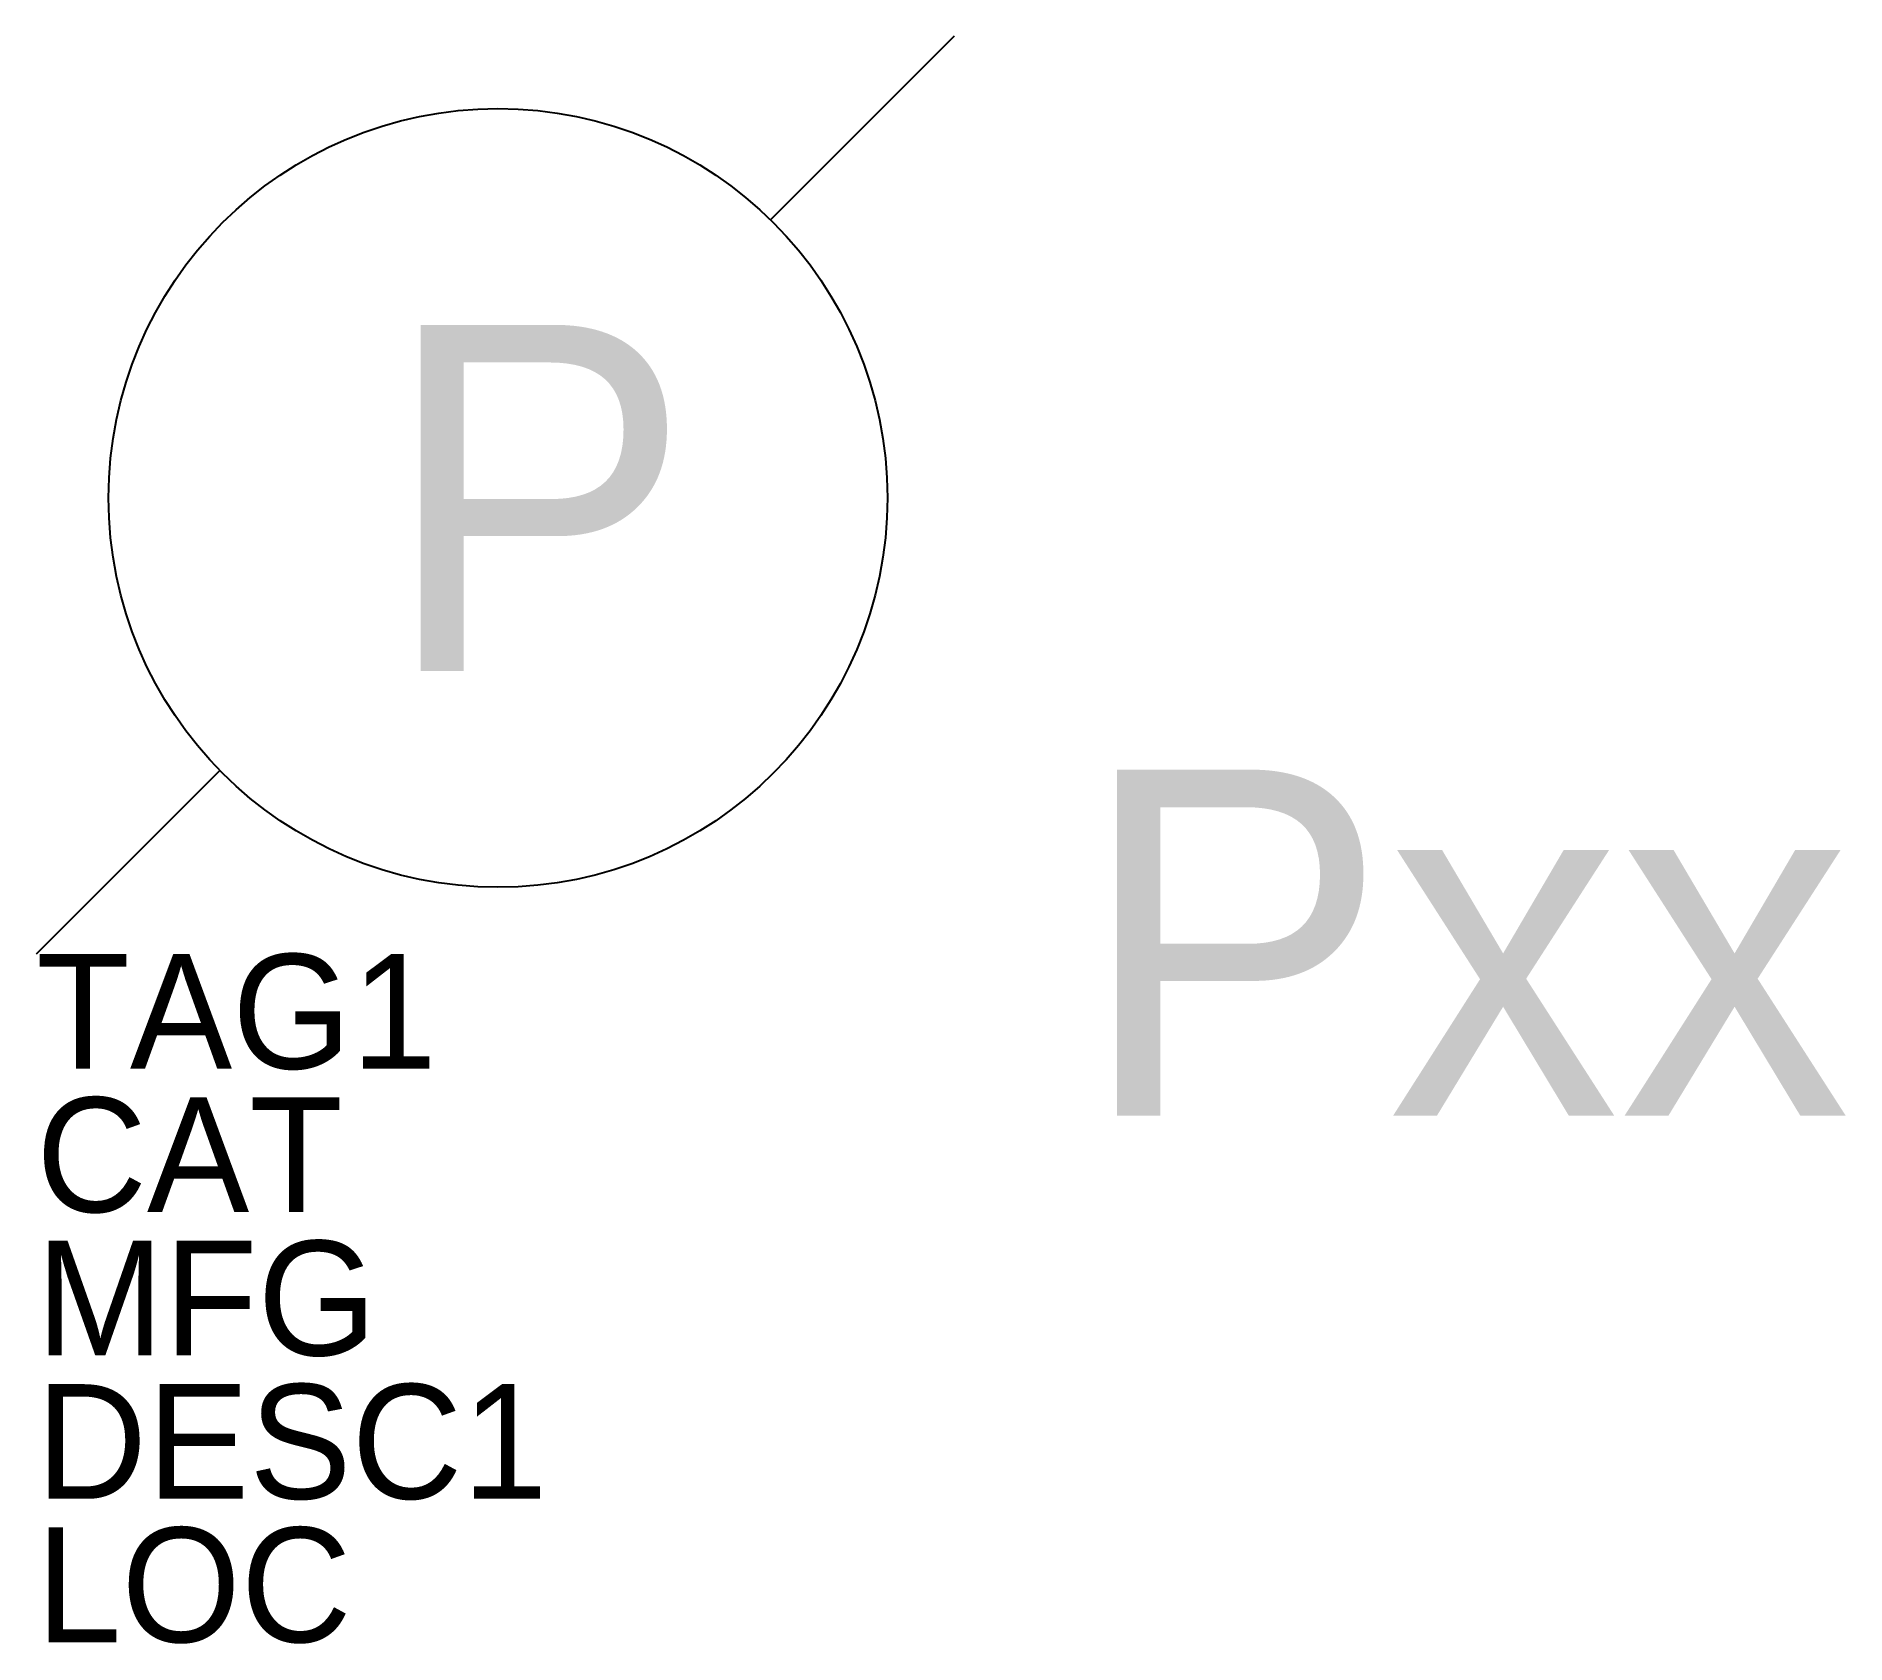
# Model space of a CAD drawing. Extents: x -0.5 to 0.52, y -0.6 to 0.3.
import ezdxf

# ---------------------------------------------------------------- set-up
doc = ezdxf.new("R2010")
doc.units = 0
doc.layers.get('0').update_dxf_attribs({"linetype": 'CONTINUOUS'})

msp = doc.modelspace()

# ---------------------------------------------------------------- linework, layer by layer
for p, q in [((0.0186, 0.305), (-0.0851, 0.2013)), ((-0.3963, -0.1099), (-0.5, -0.2136))]:
    msp.add_line(p, q)
msp.add_circle((-0.2391, 0.0441), 0.22)

# ---------------------------------------------------------------- texts
for tag, p in [('TAG1', (-0.5, -0.2784)), ('CAT', (-0.5, -0.3594)), ('MFG', (-0.5, -0.4404)), ('DESC1', (-0.5, -0.5214)), ('LOC', (-0.5, -0.6024))]:
    msp.add_attdef(tag, p, '', height=0.0648)
at = {"layer": '0.0'}
for s, p in [('P', (-0.3043, -0.0537)), ('Pxx', (0.0892, -0.305))]:
    msp.add_text(s, height=0.1956, dxfattribs=at).set_placement(p)

doc.saveas('drawing.dxf')
